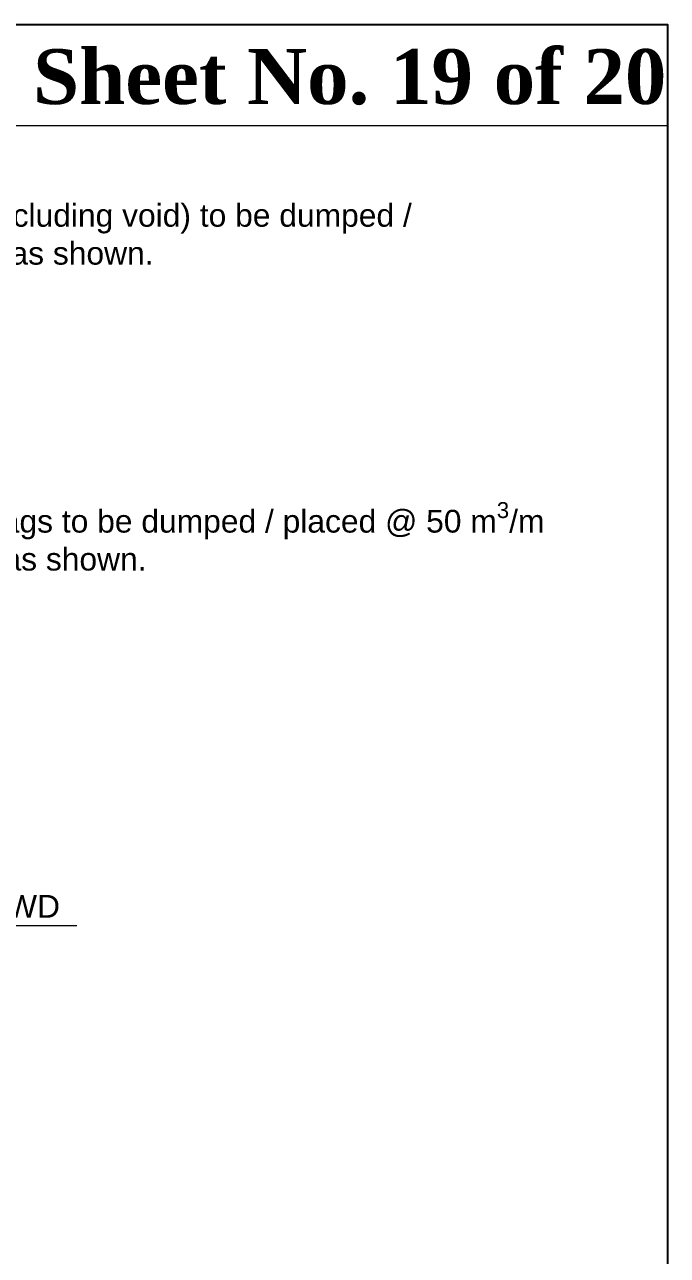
# Model space of a CAD drawing. Header units: inches. Extents: x -8940 to 26362, y -28010 to 990.
# Drawn here: x 4308.5 to 4339.3, y -23300.2 to -23241.3 of the extents above; entities that cross this region are included whole.
import ezdxf

# ---------------------------------------------------------------- set-up
doc = ezdxf.new("R2010")
doc.units = ezdxf.units.IN
doc.header["$MEASUREMENT"] = 0
doc.layers.add('LINE', color=7, linetype='Continuous')
doc.styles.get("Standard").update_dxf_attribs({"font": 'arial.ttf'})

msp = doc.modelspace()

# ---------------------------------------------------------------- linework, layer by layer
at = {"layer": 'LINE', "color": 7, "lineweight": 20, "ltscale": 0.5}
msp.add_line((4298.11839, -23284.379603), (4311.016062, -23284.379603), dxfattribs=at)
msp.add_line((4298.11839, -23284.379603), (4311.016062, -23284.379603), dxfattribs=at)
at = {"layer": 'LINE', "color": 7, "lineweight": -2, "ltscale": 0.5}
msp.add_lwpolyline([(4148.770886, -23375.991833), (4148.770886, -23241.27259), (4339.282946, -23241.27259), (4339.282946, -23375.991833), (4148.770886, -23375.991833)], close=True, dxfattribs=at)
at = {"layer": 'LINE', "color": 7, "lineweight": 20, "ltscale": 0.5}
msp.add_lwpolyline([(4339.282946, -23241.27259), (4307.906903, -23241.27259), (4307.906903, -23246.100852), (4339.282946, -23246.100852)], close=True, dxfattribs=at)

# ---------------------------------------------------------------- texts
at = {"layer": 'LINE', "color": 7, "lineweight": 20, "ltscale": 0.5, "attachment_point": 1}
for s, insert, char_height, width in [('{\\fTimes New Roman|b1|i0|c0|p18;Sheet No. 19 of 20 }', (4308.928431, -23242.44507), 2.6269772, 32.47524005), ('\\A1;Assorted C.C Blocks  @ 47 {\\C0;m\\H0.7x;\\S3^ ;\\H1.429x;/m}  (excluding void) to be dumped / placed from B1 to C1 over Geo Bags as shown.\\P500 x 500 x 500 --------- 60 %\\P400 x 400 x 400 --------- 40 %', (4282.580962, -23249.483829), 1.088423855, 46.35266503), ('\\A1;250 kg  Geo Bags to be dumped / placed @ 50 {\\C0;m\\H0.7x;\\S3^ ;\\H1.429x;/m}  \\Pfrom B1 to C1 as shown. ', (4297.712985, -23264.120896), 1.08842386, 44.46503777), ('EL 5.00 m PWD', (4299.318738, -23282.917532), 1.08842386, 37.17234402)]:
    msp.add_mtext(s, dxfattribs=dict(at, insert=insert, char_height=char_height, width=width))

doc.saveas('drawing.dxf')
